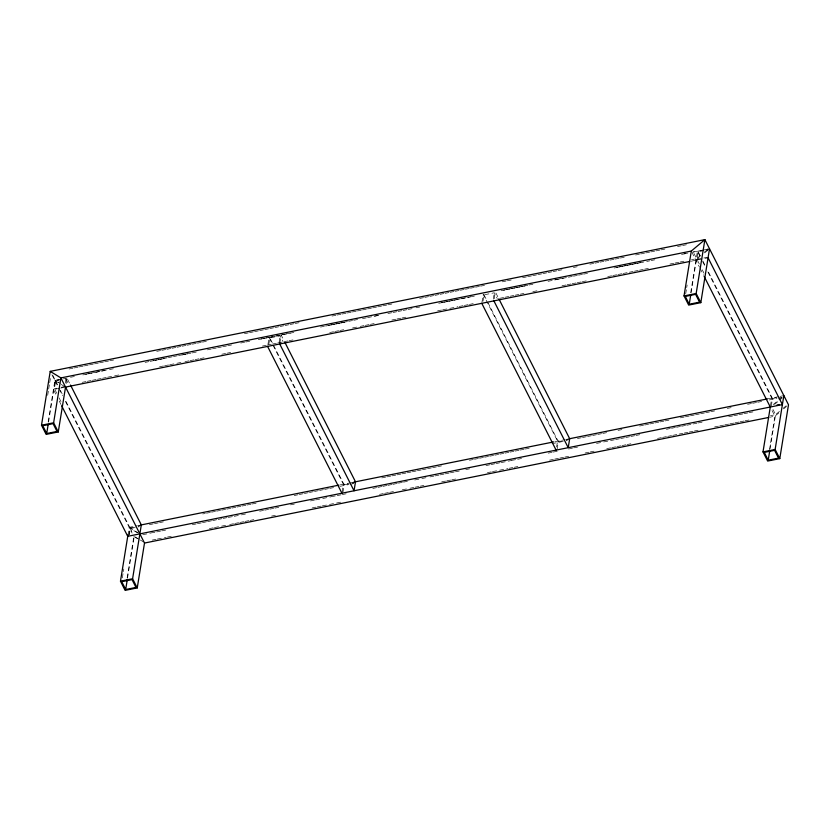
<?xml version="1.0" encoding="UTF-8"?>
<svg xmlns="http://www.w3.org/2000/svg" width="830" height="830" viewBox="0 0 830 830"><rect width="100%" height="100%" fill="white"/><g stroke="black" fill="none" stroke-linecap="round" stroke-linejoin="round"><path stroke-width="0.62" stroke-dasharray="4.15 3.11" d="M47.684 395.339L48.503 390.276M48.7 389.011L49.52 383.948M49.727 382.682L50.547 377.619M48.171 421.868L54.863 380.545L62.136 379.082M48.555 422.128L55.32 380.348L51.367 372.546M56.772 393.285L54.427 388.668L55.662 381.032L59.106 380.348M65.352 382.775L65.975 378.968L63.682 379.424M66.078 383.719L66.805 379.227M127.924 535.194L129.19 527.341L136.815 525.805M128.754 535.464L129.988 527.828L65.612 400.683M122.342 577.898L123.162 572.835M123.369 571.569L123.784 569.038M129.314 534.852L130.341 528.523L139.232 526.728M127.146 577.846L133.64 537.767M127.519 578.095L134.294 536.315L139.326 539.407M267.955 344.18L269.045 337.447L271.97 343.226M268.816 344.294L269.843 337.935L280.156 335.86L283.082 341.649M279.119 342.219L280.156 335.86M279.897 342.863L281.173 335.009L284.099 340.788M342.105 492.097L343.371 484.243L272.562 344.388M342.935 492.366L344.17 484.73L269.843 337.935M481.95 302.203L483.226 294.349L557.553 441.145L556.276 448.999M482.998 301.197L484.025 294.837L494.327 292.762L497.253 298.541M493.3 299.122L494.327 292.762M494.255 298.644L495.168 293.032M557.117 449.269L558.351 441.633L487.542 301.778M685.705 293.893L686.524 288.84M686.732 287.574L687.136 285.043M690.705 292.637L697.408 251.251L700.333 257.03M691.089 292.845L696.619 258.68L692.677 250.878M699.306 263.992L696.972 259.365L698.206 251.739L708.509 249.664M770.458 405.901L771.734 398.047L707.357 270.902M771.298 406.161L772.533 398.535L707.565 270.238M769.472 449.85L774.919 416.193L772.025 410.466M770.064 448.812L775.594 414.647L771.641 406.856M700.468 255.443L696.619 258.68L691.546 259.707M704.317 252.216L707.202 249.788M695.955 260.226L699.835 256.968M704.68 252.891L709.526 248.813L692.998 252.133M773.187 404.573L778.032 400.496M779.007 399.687L781.912 397.238M774.525 404.428L782.223 397.964M779.443 411.421L775.594 414.647L770.51 415.674M783.281 408.184L786.176 405.756M778.799 412.935L774.919 416.193L769.835 417.22M783.655 408.858L786.56 406.41M69.149 368.977L72.957 368.209M74.233 367.949L78.041 367.182M79.317 366.922L83.125 366.165M84.39 365.906L88.208 365.138M89.474 364.878L93.282 364.111M94.558 363.862L98.365 363.094M99.631 362.835L103.449 362.067M104.715 361.818L108.523 361.05M109.799 360.791L113.606 360.023M156.787 351.339L160.605 350.571M161.871 350.312L165.678 349.544M166.954 349.295L170.762 348.527M172.028 348.268L175.846 347.5M177.112 347.251L180.919 346.483M182.195 346.224L186.003 345.456M187.269 345.207L191.087 344.44M192.353 344.18L196.16 343.413M197.436 343.153L201.244 342.396M202.51 342.136L206.328 341.369M244.425 333.702L248.243 332.934M249.508 332.674L253.316 331.917M254.592 331.658L258.4 330.89M259.666 330.631L263.484 329.863M264.749 329.614L268.557 328.846M269.833 328.587L273.641 327.819M274.906 327.57L278.724 326.802M279.99 326.543L283.798 325.775M285.074 325.526L288.882 324.758M290.158 324.499L293.965 323.731M295.231 323.482L299.049 322.714M332.062 316.064L335.88 315.296M337.146 315.047L340.954 314.28M342.23 314.02L346.037 313.252M347.314 313.003L351.121 312.236M352.387 311.976L356.195 311.209M357.471 310.96L361.278 310.192M362.554 309.932L366.362 309.165M367.628 308.905L371.446 308.148M372.712 307.889L376.519 307.121M377.795 306.861L381.603 306.094M382.869 305.845L386.687 305.077M387.952 304.818L391.76 304.05M419.71 298.427L423.518 297.669M424.784 297.41L428.591 296.642M429.867 296.383L433.675 295.615M434.951 295.366L438.759 294.598M440.025 294.339L443.843 293.571M445.108 293.322L448.916 292.554M450.192 292.295L454 291.527M455.265 291.278L459.083 290.51M460.349 290.251L464.157 289.483M465.433 289.234L469.24 288.467M470.506 288.207L474.324 287.439M475.59 287.18L479.398 286.423M480.674 286.163L484.481 285.396M502.264 281.816L506.072 281.048M507.348 280.799L511.156 280.032M522.589 277.728L526.396 276.961M527.662 276.701L531.48 275.944M532.746 275.685L536.553 274.917M537.83 274.657L541.637 273.9M542.903 273.641L546.721 272.873M547.987 272.613L551.794 271.846M553.071 271.597L556.878 270.829M558.144 270.57L561.962 269.802M573.395 267.509L577.203 266.741M589.902 264.179L593.709 263.411M594.986 263.162L598.793 262.394M600.059 262.135L603.877 261.367M605.143 261.118L608.95 260.35M610.226 260.091L614.034 259.323M615.3 259.074L619.118 258.306M620.384 258.047L624.191 257.279M635.624 254.986L639.432 254.219M640.708 253.959L644.516 253.192M645.792 252.932L649.6 252.175M650.865 251.915L654.683 251.148M655.949 250.888L659.757 250.121M661.033 249.872L664.84 249.104M677.539 246.552L681.347 245.784M682.623 245.524L686.431 244.757M59.127 379.58L55.32 380.348L60.362 383.439M70.56 377.276L74.368 376.519M85.801 374.216L89.609 373.448M90.885 373.189L94.693 372.421M95.958 372.172L99.776 371.404M101.042 371.145L104.85 370.377M153.114 360.666L156.932 359.898M158.198 359.649L162.006 358.882M163.282 358.622L167.089 357.855M168.355 357.606L172.173 356.838M173.439 356.578L177.247 355.811M178.523 355.562L182.33 354.794M183.596 354.535L187.414 353.767M240.752 343.029L244.57 342.271M245.836 342.012L249.643 341.244M261.077 338.941L264.884 338.173M266.16 337.924L269.968 337.156M271.244 336.897L275.052 336.129M276.317 335.88L280.135 335.113M281.401 334.853L285.209 334.085M286.485 333.836L290.293 333.069M328.4 325.401L332.208 324.634M333.473 324.374L337.281 323.607M338.557 323.358L342.365 322.59M343.641 322.331L347.448 321.563M348.714 321.314L352.532 320.546M353.798 320.287L357.606 319.519M374.123 316.199L377.93 315.431M416.038 307.764L419.845 306.996M441.436 302.649L445.243 301.881M446.519 301.632L450.327 300.865M451.593 300.605L455.411 299.838M456.676 299.589L460.484 298.821M461.76 298.561L465.568 297.794M466.834 297.545L470.651 296.777M503.675 290.127L507.483 289.359M508.749 289.11L512.567 288.342M513.832 288.083L517.64 287.315M518.916 287.056L522.724 286.298M523.989 286.039L527.807 285.271M529.073 285.012L532.881 284.254M554.482 279.907L558.289 279.139M559.555 278.88L563.363 278.112M616.711 267.385L620.518 266.617M621.795 266.357L625.602 265.59M626.878 265.341L630.686 264.573M631.952 264.314L635.77 263.546M637.035 263.286L640.843 262.529M684.034 253.835L687.842 253.067M692.915 252.05L708.166 248.979M63.35 378.843L66.991 378.107M82.834 374.921L86.642 374.154M87.918 373.894L108.253 369.807M109.529 369.547L113.337 368.779M145.126 362.388L148.933 361.621M150.209 361.361L154.017 360.594M155.293 360.334L159.101 359.566M160.377 359.317L164.184 358.55M181.988 354.97L185.796 354.202M187.072 353.943L190.879 353.175M192.155 352.916L198.515 351.64M207.407 349.855L211.225 349.088M212.49 348.828L216.308 348.061M217.574 347.801L221.392 347.033M222.668 346.784L226.476 346.017M227.752 345.757L231.56 344.99M258.255 339.615L262.072 338.848M263.338 338.599L267.156 337.831M268.422 337.571L288.767 333.484M290.033 333.224L293.851 332.457M320.546 327.082L324.354 326.315M325.63 326.065L329.448 325.298M330.714 325.038L334.532 324.271M335.797 324.011L339.615 323.244M340.881 322.995L344.699 322.227M362.492 318.647L366.31 317.88M367.576 317.62L379.02 315.317M387.921 313.533L391.729 312.765M393.005 312.505L396.813 311.738M398.089 311.478L401.896 310.711M403.173 310.462L406.99 309.694M408.256 309.434L412.074 308.667M438.769 303.292L442.577 302.525M443.853 302.276L447.661 301.508M448.937 301.249L452.744 300.481M454.02 300.221L469.272 297.161M470.548 296.901L474.355 296.134M501.05 290.759L504.868 289.992M506.134 289.743L509.952 288.975M511.228 288.716L515.036 287.948M516.312 287.688L520.12 286.921M521.396 286.672L525.203 285.904M548.091 281.297L567.16 277.459M568.426 277.199L572.244 276.442M573.509 276.183L577.327 275.415M578.593 275.155L582.411 274.388M583.677 274.139L587.495 273.371M614.19 267.997L618.008 267.229M619.273 266.97L623.091 266.202M624.357 265.953L628.175 265.185M629.441 264.926L633.259 264.158M634.525 263.899L638.343 263.131M639.608 262.882L649.786 260.838M651.052 260.579L654.87 259.811M681.565 254.437L685.373 253.669M82.16 382.329L85.967 381.561M87.243 381.302L91.051 380.534M92.317 380.285L96.124 379.518M97.401 379.258L101.208 378.49M102.474 378.241L106.282 377.474M107.547 377.214L121.522 374.403M159.599 366.746L163.417 365.978M164.682 365.719L168.49 364.951M169.756 364.702L183.721 361.89M184.997 361.631L188.804 360.863M190.07 360.614L193.878 359.846M195.154 359.587L198.961 358.819M200.227 358.57L204.035 357.803M221.807 354.223L225.625 353.456M226.891 353.207L230.699 352.439M262.436 346.048L266.243 345.28M267.519 345.031L271.327 344.263M272.593 344.004L276.4 343.236M277.677 342.987L287.823 340.943M289.099 340.684L292.907 339.916M329.728 332.508L333.536 331.741M334.801 331.492L338.609 330.724M339.875 330.464L343.693 329.697M352.574 327.912L358.923 326.636M360.189 326.377L363.997 325.609M365.273 325.36L369.08 324.592M370.346 324.333L374.154 323.565M391.926 319.996L395.744 319.228M397.01 318.969L400.817 318.201M402.083 317.952L405.891 317.185M437.638 310.794L441.446 310.026M442.712 309.777L457.942 306.706M459.218 306.457L463.026 305.689M464.292 305.43L468.099 304.662M469.375 304.413L473.183 303.645M499.847 298.281L503.654 297.514M504.92 297.254L508.728 296.486M509.994 296.237L513.812 295.47M515.077 295.21L518.885 294.443M520.151 294.194L523.958 293.426M532.85 291.631L539.199 290.355M562.045 285.759L565.863 284.991M567.129 284.742L570.936 283.974M572.202 283.715L576.01 282.947M577.286 282.698L581.093 281.93M582.359 281.671L586.167 280.903M607.757 276.566L611.565 275.799M612.831 275.539L616.638 274.772M617.914 274.523L621.722 273.755M622.988 273.495L628.061 272.479M629.337 272.219L633.145 271.452M634.411 271.202L638.218 270.435M639.494 270.175L643.302 269.408M644.568 269.159L648.375 268.391M669.966 264.044L673.773 263.276M675.039 263.027L678.847 262.259M680.112 262L683.93 261.232M54.427 388.668L56.72 388.201M61.306 387.278L64.74 386.593M696.972 259.365L702.699 258.213M703.84 257.985L707.274 257.3M59.48 388.305L53.41 389.519L55.755 394.146M60.683 388.056L65.539 387.081M690.871 261.253L708.073 257.788M137.676 525.639L141.318 524.902M340.207 484.876L351.65 482.583M351.858 482.531L355.499 481.805M555.042 441.653L565.209 439.599M566.039 439.433L569.671 438.707M767.325 398.929L779.007 396.584M780.044 396.377L783.852 395.609M129.988 527.828L133.433 527.143M138.008 526.22L140.301 525.764M344.17 484.73L351.038 483.351M352.19 483.122L354.483 482.655M558.351 441.633L561.786 440.948M566.371 440.025L568.654 439.558M772.533 398.535L777.108 397.612M149.39 524.685L153.208 523.917M154.473 523.668L158.281 522.9M159.557 522.641L163.365 521.873M202.738 513.957L205.28 513.438M206.546 513.189L210.364 512.421M211.629 512.162L215.437 511.394M216.713 511.145L220.521 510.377M221.786 510.118L225.604 509.35M226.87 509.101L230.678 508.334M231.954 508.074L235.762 507.306M237.027 507.047L240.845 506.29M242.111 506.03L245.919 505.263M247.195 505.003L251.002 504.235M252.279 503.986L256.086 503.219M294.183 495.552L298.001 494.784M299.267 494.524L303.075 493.757M304.351 493.508L308.158 492.74M309.424 492.481L313.242 491.713M314.508 491.464L318.315 490.696M319.592 490.437L323.399 489.669M324.675 489.42L328.483 488.652M329.749 488.393L333.556 487.625M339.916 486.349L348.808 484.564M350.073 484.305L353.881 483.537M381.821 477.914L385.639 477.146M386.905 476.897L390.712 476.13M391.988 475.87L395.796 475.102M397.072 474.853L400.88 474.086M402.145 473.826L405.963 473.059M407.229 472.799L411.037 472.042M412.313 471.782L416.12 471.015M417.386 470.755L421.204 469.988M422.47 469.739L426.278 468.971M427.554 468.711L431.361 467.944M432.627 467.695L436.445 466.927M437.711 466.668L441.519 465.9M469.469 460.276L473.276 459.509M474.542 459.26L478.36 458.492M479.626 458.233L483.434 457.465M484.71 457.216L488.517 456.448M489.783 456.189L493.601 455.421M494.867 455.172L498.674 454.404M499.951 454.145L503.758 453.377M505.024 453.128L508.842 452.36M510.108 452.101L513.915 451.333M515.191 451.074L518.999 450.317M520.265 450.057L524.083 449.289M525.349 449.03L529.156 448.273M552.023 443.666L567.264 440.595M577.421 438.551L581.239 437.784M582.504 437.535L586.312 436.767M587.588 436.507L591.396 435.74M592.662 435.491L596.48 434.723M597.745 434.464L601.553 433.696M602.829 433.447L606.637 432.679M618.07 430.376L621.878 429.608M639.66 426.029L643.468 425.261M644.744 425.012L648.552 424.244M649.817 423.985L653.635 423.217M654.901 422.968L658.709 422.2M659.985 421.941L663.793 421.173M665.058 420.924L668.876 420.156M680.31 417.853L684.117 417.085M685.383 416.826L689.191 416.069M690.467 415.809L694.274 415.042M695.55 414.782L699.358 414.014M700.624 413.765L704.442 412.998M705.708 412.738L709.515 411.971M710.791 411.721L714.599 410.954M727.298 408.401L731.106 407.634M747.623 404.303L751.43 403.536M752.706 403.287L756.514 402.519M757.78 402.26L761.598 401.492M769.213 399.967L776.839 398.431M778.104 398.172L781.912 397.404M142.739 534.728L150.365 533.192M150.801 532.995L155.449 532.165M156.725 531.916L160.532 531.148M161.809 530.889L165.616 530.121M192.311 524.747L196.129 523.979M197.395 523.73L201.213 522.962M202.479 522.703L206.691 521.748M207.562 521.676L211.764 520.732M212.656 520.659L216.848 519.705M218.114 519.456L221.932 518.688M223.197 518.428L227.005 517.661M228.281 517.401L232.991 516.561M234.257 516.312L248.243 513.5M259.686 511.197L263.504 510.429M264.77 510.17L268.588 509.402M269.854 509.143L273.672 508.375M274.938 508.126L278.756 507.358M290.51 504.879L294.328 504.111M310.534 500.957L314.643 500.023M315.618 499.94L330.869 496.869M331.16 496.703L335.953 495.842M337.229 495.593L341.047 494.825M342.313 494.566L346.131 493.798M372.826 488.424L376.633 487.656M377.909 487.407L381.966 486.484M382.993 486.38L387.05 485.457M388.077 485.353L392.123 484.44M393.161 484.336L397.207 483.413M398.473 483.153L402.291 482.396M403.556 482.137L407.364 481.369M414.772 479.989L428.757 477.167M430.023 476.918L433.841 476.15M435.107 475.891L438.925 475.123M440.19 474.874L444.009 474.106M445.274 473.847L449.092 473.079M450.368 472.82L454.176 472.052M455.452 471.803L459.26 471.035M465.796 469.614L469.604 468.846M485.955 465.661L489.928 464.759M491.038 464.634L495.002 463.731M496.122 463.617L500.085 462.715M501.216 462.59L511.384 460.546M511.519 460.411L516.468 459.519M517.733 459.27L521.551 458.502M548.246 453.128L552.064 452.36M553.33 452.101L557.241 451.209M568.581 449.03L572.482 448.148M573.748 447.889L577.566 447.121M596.552 443.407L609.262 440.844M610.538 440.595L614.345 439.827M615.621 439.568L619.429 438.8M620.705 438.551L624.513 437.784M625.789 437.524L629.597 436.756M630.873 436.497L634.691 435.729M635.956 435.48L639.774 434.713M666.469 429.338L670.277 428.467M671.553 428.311L675.361 427.44M676.637 427.294L680.444 426.423M681.721 426.267L685.528 425.396M686.804 425.251L691.888 424.223M693.164 423.964L696.972 423.196M698.248 422.947L702.056 422.18M728.709 416.702L732.568 416.038M733.793 415.685L737.652 415.01M738.866 414.658L742.736 413.994M743.95 413.641L747.82 412.967M749.034 412.614L752.903 411.939M152.243 540.081L156.05 539.324M157.327 539.064L166.208 537.28M167.484 537.02L171.291 536.253M209.378 528.586L213.186 527.828M214.451 527.569L228.416 524.757M229.692 524.498L233.5 523.74M234.766 523.481L238.573 522.713M239.849 522.454L243.657 521.697M244.923 521.437L248.73 520.669M250.006 520.41L253.814 519.653M271.586 516.073L275.394 515.306M312.205 507.898L316.023 507.13M317.288 506.871L321.096 506.113M322.362 505.854L342.676 501.766M379.497 494.358L383.304 493.591M384.57 493.331L388.378 492.574M389.654 492.315L393.462 491.547M402.343 489.762L408.692 488.486M409.968 488.227L413.776 487.459M415.042 487.2L418.849 486.442M420.125 486.183L423.933 485.415M441.705 481.836L445.513 481.068M446.779 480.819L450.586 480.051M451.862 479.792L455.67 479.024M487.407 472.644L491.215 471.876M492.481 471.616L507.721 468.556M508.987 468.296L512.795 467.529M514.071 467.28L517.879 466.512M549.616 460.121L553.423 459.353M554.689 459.104L558.497 458.336M559.773 458.077L563.58 457.309M564.846 457.06L568.654 456.293M585.16 452.973L588.968 452.205M590.244 451.945L594.052 451.188M606.74 448.625L610.548 447.858M611.824 447.609L615.632 446.841M616.898 446.582L620.705 445.814M621.981 445.565L625.789 444.797M627.055 444.538L630.862 443.77M657.526 438.406L661.334 437.638M662.599 437.389L666.407 436.622M667.683 436.362L671.491 435.605M672.757 435.345L677.84 434.318M679.106 434.069L682.914 433.302M684.19 433.042L687.997 432.274M689.263 432.025L693.071 431.258M694.347 430.998L698.154 430.231M714.651 426.911L718.458 426.143M719.735 425.894L723.542 425.126M724.808 424.867L728.615 424.099M729.892 423.85L733.699 423.082M734.965 422.823L738.773 422.055M740.049 421.806L743.856 421.038M745.122 420.779L748.93 420.011M54.863 380.545L60.206 383.813M61.264 384.466L64.47 386.427M129.19 527.341L138.797 533.223M137.396 532.839L130.341 528.523L132.603 532.974M140.332 540.019L143.362 541.876M133.838 536.512L139.17 539.78M698.206 251.739L700.551 256.366M702.886 260.983L705.23 265.61M702.668 261.658L705.012 266.274M702.232 269.771L703.996 273.236M691.888 252.196L699.462 267.156M700.053 268.318L703.56 275.249M495.935 293.063L498.28 297.69M484.025 294.837L486.951 300.616M67.572 379.258L69.917 383.885M65.975 378.968L68.9 384.747M55.662 381.032L58.007 385.66M60.351 390.287L62.105 393.752M51.968 374.807L58.38 387.486M58.961 388.637L62.478 395.568M65.404 401.357L132.095 533.078M59.117 397.912L61.451 402.54M59.262 401.077L61.026 404.552"/><path stroke-width="1.25" d="M689.595 261.502L65.539 387.081L58.266 431.953L46.148 434.391L41.5 425.219L50.225 371.373L704.888 239.631L788.5 404.781L779.775 458.627L767.657 461.065L763.009 451.894L770.282 407.022L704.141 276.411M46.708 433.519L42.755 425.728L53.058 423.653L57.011 431.444L46.708 433.519L48.14 424.659M58.266 431.953L53.628 422.781L60.891 377.909L50.225 371.373M691.307 251.054L684.034 295.926L688.682 305.098L700.811 302.66L696.163 293.488L704.888 239.631L691.307 251.054L60.891 377.909L144.503 543.048L137.241 587.92L125.112 590.369L120.475 581.187L127.976 534.852M125.683 589.497L121.73 581.695L132.032 579.62L135.985 587.422L125.683 589.497L127.322 579.361M137.241 587.92L132.593 578.749L141.318 524.902L70.498 385.037M689.242 304.226L685.3 296.424L695.602 294.349L699.545 302.151L689.242 304.226L690.674 295.366M700.811 302.66L709.526 248.813M768.217 460.194L764.264 452.402L774.577 450.327L778.519 458.119L768.217 460.194L769.649 451.344M779.775 458.627L775.137 449.455L783.852 395.609M41.5 425.219L53.628 422.781M684.034 295.926L696.163 293.488M140.633 525.037L338.941 485.135M354.192 482.064L553.766 441.902M569.027 438.831L767.325 398.929M777.025 405.009L779.308 404.552M144.503 543.048L768.57 417.469M120.475 581.187L132.593 578.749M763.009 451.894L775.137 449.455M708.073 257.788L782.4 404.584L127.737 536.315L61.607 405.704M498.861 298.842L569.671 438.707L568.218 447.681L493.892 300.885M481.774 303.324L556.1 450.119M284.68 341.939L355.499 481.805L354.047 490.779L279.72 343.983M267.592 346.421L341.919 493.217"/></g></svg>
